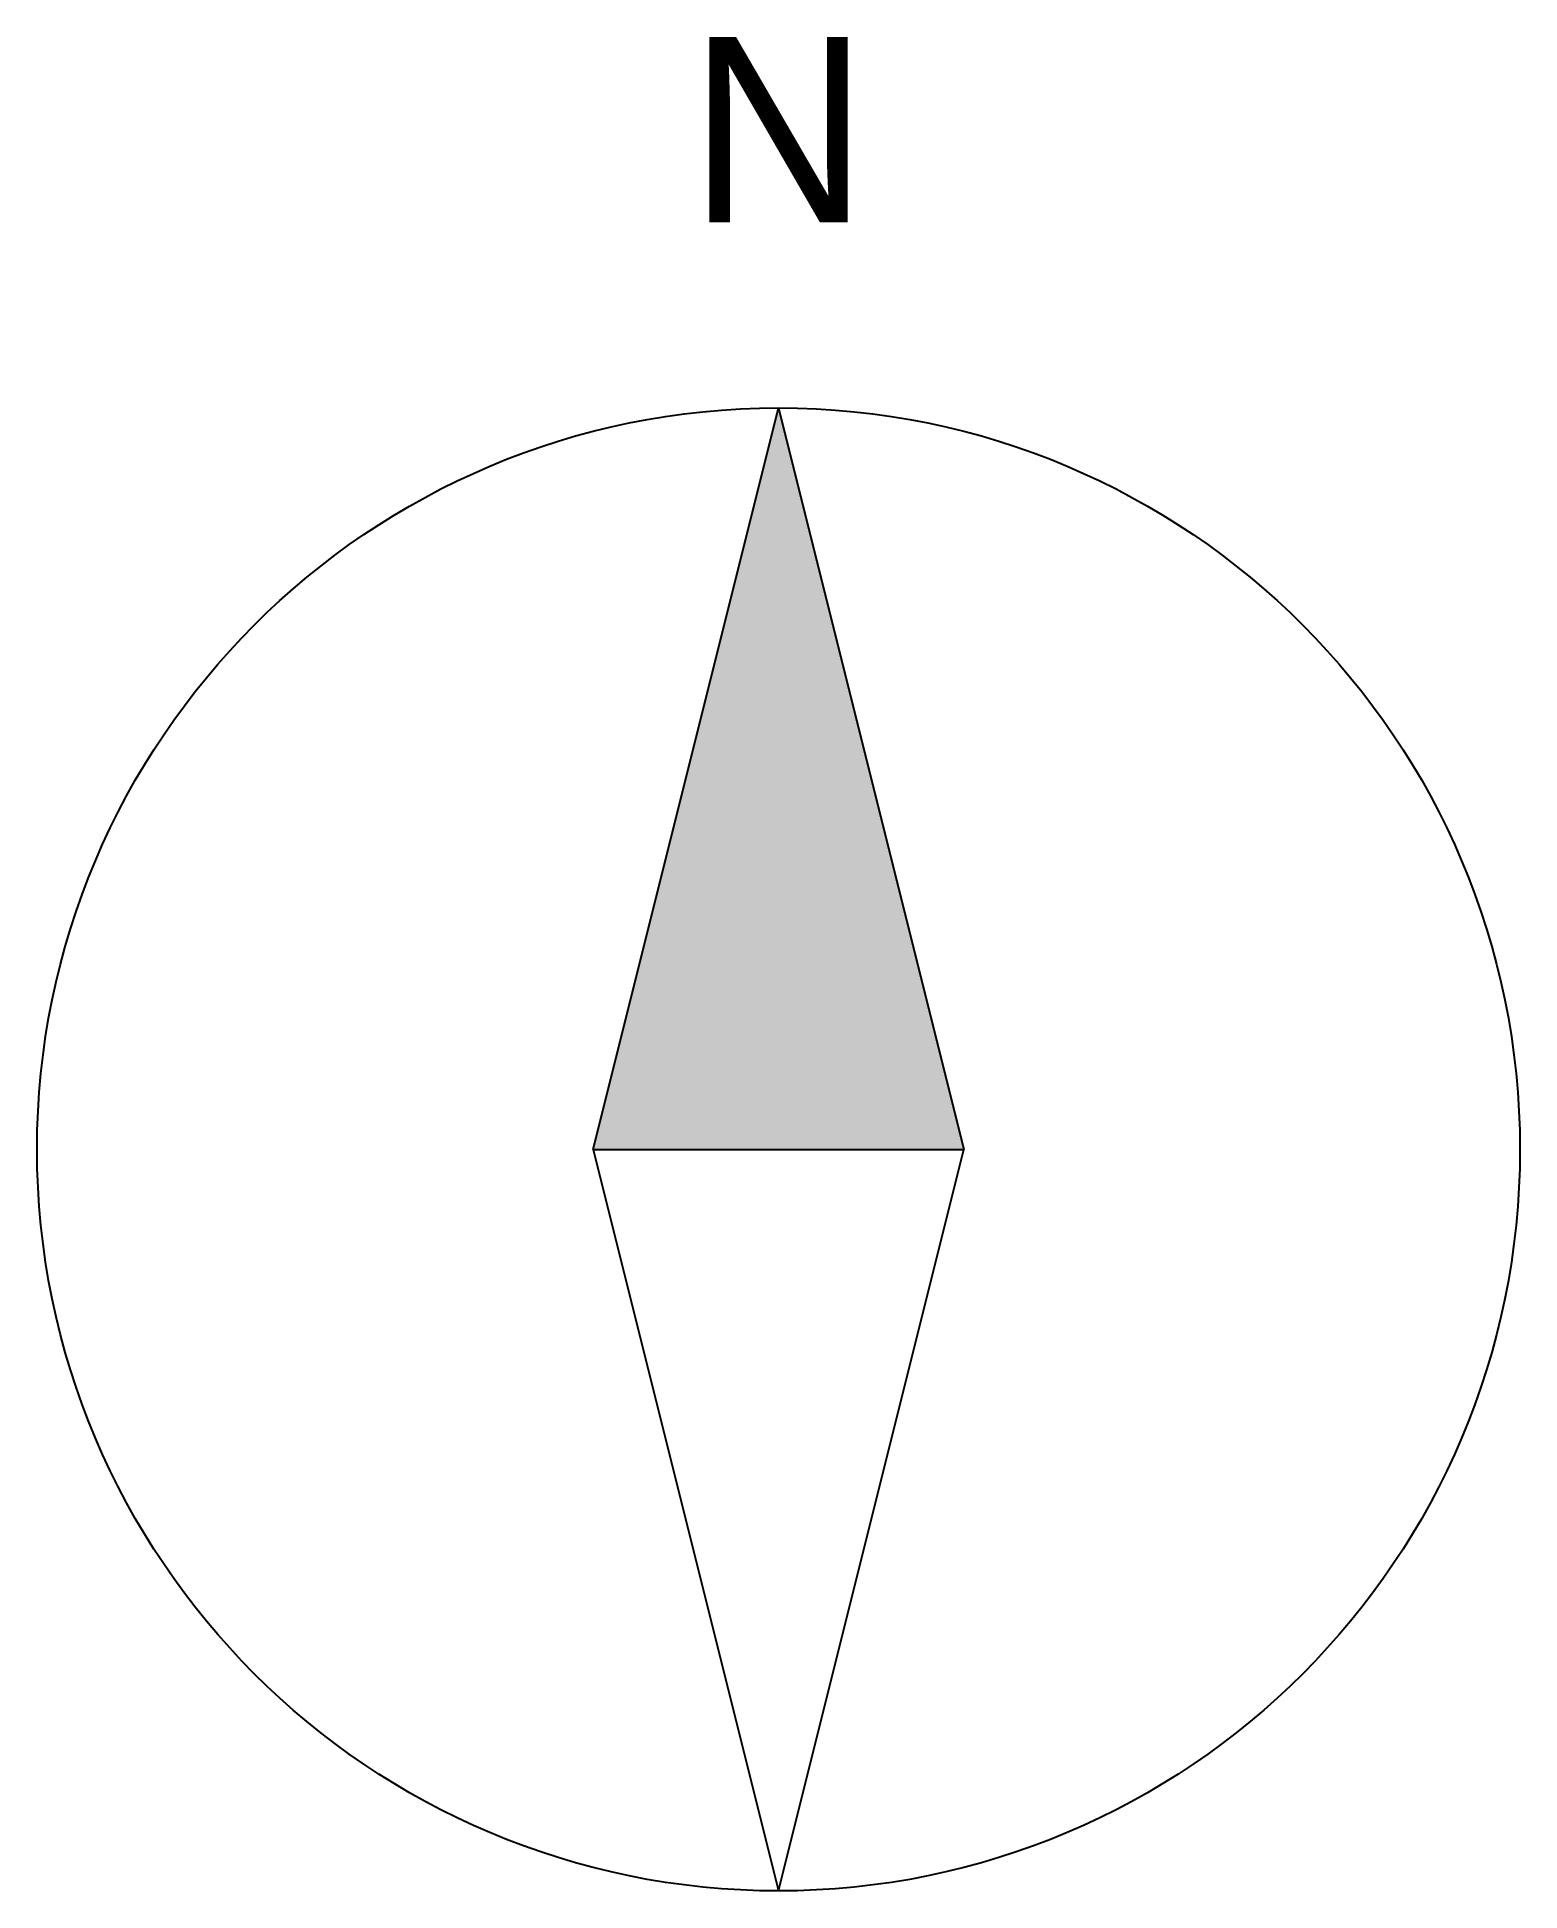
# Model space of a CAD drawing. Extents: x -140 to 140, y -140 to 210.
import ezdxf
from ezdxf.enums import TextEntityAlignment as Align

# ---------------------------------------------------------------- set-up
doc = ezdxf.new("R2010")
doc.units = 0
doc.header["$LTSCALE"] = 25
doc.header["$MEASUREMENT"] = 0
doc.layers.get('0').update_dxf_attribs({"linetype": 'CONTINUOUS'})

msp = doc.modelspace()

# ---------------------------------------------------------------- linework, layer by layer
at = {"color": 0, "linetype": 'ByBlock'}
for p, q in [((-35, 0), (0, 140)), ((0, 140), (35, 0)), ((-35, 0), (35, 0)), ((-35, 0), (0, -140)), ((0, -140), (35, 0))]:
    msp.add_line(p, q, dxfattribs=at)
msp.add_circle((0, 0), 140, dxfattribs=at)
msp.add_solid([(-35, 0), (0, 140), (35, 0)], dxfattribs=at)

# ---------------------------------------------------------------- texts
msp.add_text('N', height=35, dxfattribs=at).set_placement((0, 175), align=Align.CENTER)

doc.saveas('drawing.dxf')
